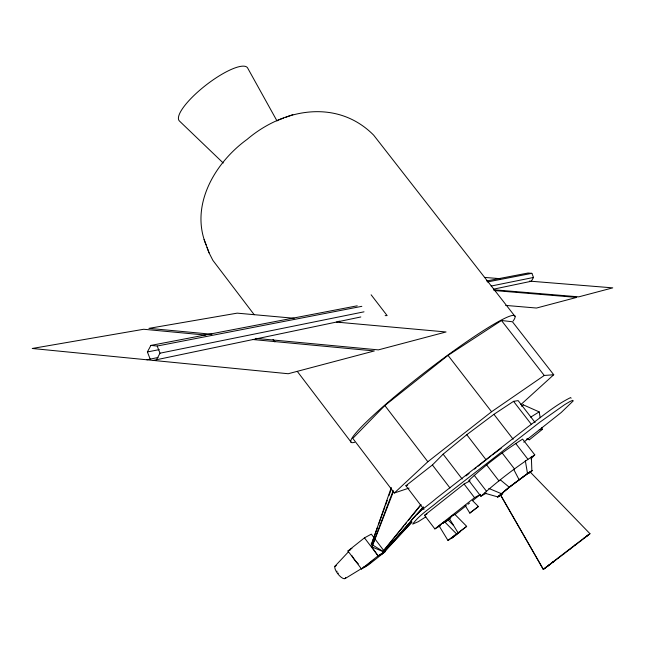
<?xml version="1.0" encoding="UTF-8"?>
<svg xmlns="http://www.w3.org/2000/svg" width="645" height="645" viewBox="0 0 645 645"><rect width="100%" height="100%" fill="white"/><g stroke="black" fill="none" stroke-linecap="round" stroke-linejoin="round"><path stroke-width="0.97" d="M371.157 545.178L391.322 487.491M448.017 540.478L456.563 533.931L448.009 540.51L439.076 525.852L441.801 523.595L444.502 521.692L456.596 533.939M372.092 542.372L377.486 527.425M378.494 524.619L384.904 506.873M385.581 505.003L387.266 500.335M388.951 495.658L391.305 489.12M374.85 538.801L384.815 551.975L378.083 555.861L371.762 546.839L393.007 491.095M444.518 521.708L444.099 522.119M371.939 547.105L393.644 490.91M447.485 520.209L447.912 519.781L453.556 525.498M458.111 532.883L466.601 526.449L458.119 532.899L449.186 518.274L451.927 516L454.604 514.113L466.69 526.336M454.628 514.121L452.887 515.613M410.639 521.37C417.242 512.114 427.595 506.003 436.076 498.537L527.957 426.837C541.824 416.67 555.119 405.213 570.615 397.586L571.131 398.199M478.364 506.543L469.81 513.073L478.38 506.519L472.334 500.407M150.196 359.12L147.391 351.968L150.882 345.422L357.225 305.811M156.501 359.741L160 353.194L157.187 346.034L150.882 345.422M486.564 280.986L528.029 273.029L531.875 273.335L533.52 277.455L531.319 281.26L493.506 289.178M522.136 406.455L523.184 404.802L539.172 411.889L540.204 417.734M486.435 493.119L480.864 496.263L468.786 480.509C485.298 465.053 503.495 451.21 522.603 439.116L534.761 454.838L530.883 458.958M531.343 456.579L531.867 470.648L530.496 472.261L532.133 470.608L527.699 473.374M371.762 546.839L382.88 551.507L420.943 504.487M371.173 543.187L372.479 544.912L383.098 551.41L403.899 525.893M405.165 524.345L406.423 522.797M408.317 520.483L420.927 505.019M423.015 507.204L383.541 552.386L378.083 555.861L361.49 568.971L347.937 551.007L364.465 537.849L371.327 534.157L373.673 537.253M411.002 521.313L383.759 552.289L381.469 553.91M416.984 514.516L423.628 506.962M411.873 521.958L381.453 554.506L383.041 552.338L383.493 552.942L411.881 522.256M345.696 577.517A8.071 2.927 51.9 0 1 339.399 575.646A8.071 2.927 51.9 0 1 334.876 566.326L348.518 551.757M520.837 404.617L553.724 374.745L512.436 321.774L501.463 320.492L448.025 355.379L384.847 405.52L352.807 438.374L394.353 492.998L409.059 488.08M423.959 509.445L405.899 485.741L432.4 464.972L443.139 454.169L466.778 434.706L493.925 414.34L513.549 401.343L518.137 400.618L535.092 422.483M394.353 492.998L427.845 461.739L491.571 411.744L544.259 375.463L553.724 374.745M480.864 496.263C497.682 481.089 515.831 467.27 534.761 454.838M484.677 493.175L497.714 496.884L509.26 487.217L527.296 473.656M443.018 523.418L443.486 523.022M447.283 520.378L446.783 520.789M521.676 406.028L523.184 404.802M466.037 475.913L469.109 473.422M474.494 469.06L476.026 467.819M477.566 466.569L490.813 456.104M373.818 559.747L364.731 567.084L361.49 568.971M443.397 522.7L442.47 523.434M526.586 438.971L529.392 439.761L542.276 429.425L541.929 427.474M446.646 520.902L445.026 522.16M587.256 535.834L589.965 533.713L530.174 471.995M544.896 568.148L543.332 569.446L546.21 567.286M544.694 568.398L546.162 567.189M440.43 525.651L434.867 528.908L424.531 515.331L464.086 484.04L470.084 480.823M384.815 551.975L368.368 564.972L364.731 567.084L364.344 566.77M508.897 487.507L497.658 497.045L502.334 494.094M509.502 487.023L531.867 470.648M434.867 528.908L474.543 497.69L480.436 494.328M445.163 522.256L450.662 517.927M454.588 514.839L466.359 505.575M467.931 504.342L469.504 503.108M472.64 500.641L480.493 494.465M545.654 567.56L549.008 564.964M584.491 538.003L588.546 534.85M523.764 442.172L561.206 412.51L573.236 400.9L572.736 400.311L569.825 401.585L564.657 404.673L539.639 422.338L438.205 501.318C429.699 508.768 419.395 514.895 412.703 524.087L418.291 521.676L425.829 516.847M444.542 522.184L447.832 519.806M547.928 565.786L553.023 561.851M580.476 541.107L585.612 537.148M552.193 562.48L563.424 553.845M575.485 544.961L581.347 540.454M569.866 549.274L576.041 544.541M563.988 553.402L569.269 549.355M563.859 553.894L570.075 549.129M569.906 548.879L575.138 544.872M557.836 558.489L564.02 553.757M451.887 516.387L449.234 518.274M574.647 545.259L580.452 540.824M552.434 562.601L558.352 558.086M581.185 540.276L584.846 537.495M548.04 565.939L553.273 561.948M492.409 454.902L501.189 448.283M583.79 538.309L588.03 535.1M544.936 568.269L549.129 565.093M586.789 536.051L589.965 533.713M440.793 524.707L439.124 525.852M499.851 495.803L497.714 496.884M530.69 417.146L539.172 411.889M345.139 578.565L361.394 568.648M363.103 567.608L364.812 566.568M334.876 566.326L336.351 565.568M424.531 515.331L426.95 513.992M347.937 551.007L350.566 549.572A11.207 3.943 51.9 0 0 350.477 549.854M514.968 316.324L373.673 135.16C337.472 98.62 283.413 108.384 247.116 139.376C215.059 162.532 189.695 205.199 206.102 244.882M383.493 552.942L382.896 552.41M278.011 120.163L283.647 118.059M285.937 117.197L292.822 114.633M405.899 485.741L407.672 485.161M153.252 360.418L360.805 316.961M146.931 359.797L158.041 357.491M160 353.194L364.006 311.825M491.143 286.049L533.52 277.455M147.391 351.968L159.251 349.614M157.187 346.034L361.829 306.327M487.386 281.97L531.875 273.335M539.276 429.707L542.276 429.425M385.154 315.623L387.145 315.599L371.125 294.797M484.411 277.398L500.447 278.704M529.4 281.107L612.75 287.864L578.783 296.853L493.57 289.758M494.086 290.516L576.694 297.401L536.503 308.036L505.664 305.408M294.185 318.283L237.183 313.147L148.922 328.361L211.971 334.271M336.343 322.081L446.05 331.973L378.389 349.88L255.775 338.383M205.433 335.069L143.674 329.264L32.25 348.477L288.218 373.737L374.35 350.945L252.977 339.536M488.837 488.434L501.294 493.635M527.626 438.971L529.392 439.761M500.262 479.791L509.26 487.217M223.234 163.016L179.431 121.01A43.231 11.675 -37.8 0 1 205.57 85.43A43.231 11.675 -37.8 0 1 247.503 67.749L277.044 121.01M501.463 320.492L544.259 375.463M513.549 401.343L531.383 424.362M493.925 414.34L513.17 439.253M448.025 355.379L491.571 411.744M515.629 443.357L527.876 459.216M502.197 453.016L514.484 468.963M466.778 434.706L486.024 459.716M486.669 464.964L498.94 480.912M474.188 475.236L486.378 491.111M443.139 454.169L462.191 479.033M464.086 484.04L474.543 497.69M339.117 321.073L340.342 322.661M432.4 464.972L449.944 487.91M384.847 405.52L427.845 461.739M254.203 314.712L212.882 260.362L209.053 252.824L204.078 239.464M273.037 339.488L274.859 341.89M297.345 371.464L351.428 442.591M383.098 551.41L383.759 552.289L382.88 551.507M364.465 537.849L377.414 554.982M465.069 505.341L469.81 513.073M513.743 469.431L519.064 479.687M207.021 247.358L209.053 252.824M525.32 460.691L527.505 473.503M354.669 442.301A103.45 10.207 -37.6 0 1 428.675 369.424A103.45 10.207 -37.6 0 1 513.146 321.033M500.528 494.941A18.866 0.669 -37.5 0 1 517.113 481.275A18.866 0.669 -37.5 0 1 529.182 473.188M502.858 493.498A18.866 0.669 -37.5 0 1 501.608 494.32M364.586 566.681A11.207 3.943 51.9 0 1 364.07 566.818M358.354 563.843A11.207 3.943 51.9 0 1 357.394 562.948M356.919 562.464A11.207 3.943 51.9 0 1 352.694 556.933M352.355 556.361A11.207 3.943 51.9 0 1 352.049 555.797M350.678 549.322A11.207 3.943 51.9 0 1 351.194 548.774M351.67 548.581A11.207 3.943 51.9 0 1 351.944 548.54M338.343 573.365A6.184 2.241 51.9 0 1 338.109 573.058M337.085 571.47A6.184 2.241 51.9 0 1 336.916 571.156M451.387 538.446L459.901 531.94L451.387 538.446M543.332 569.446L500.447 494.779L543.324 569.398"/></g></svg>
